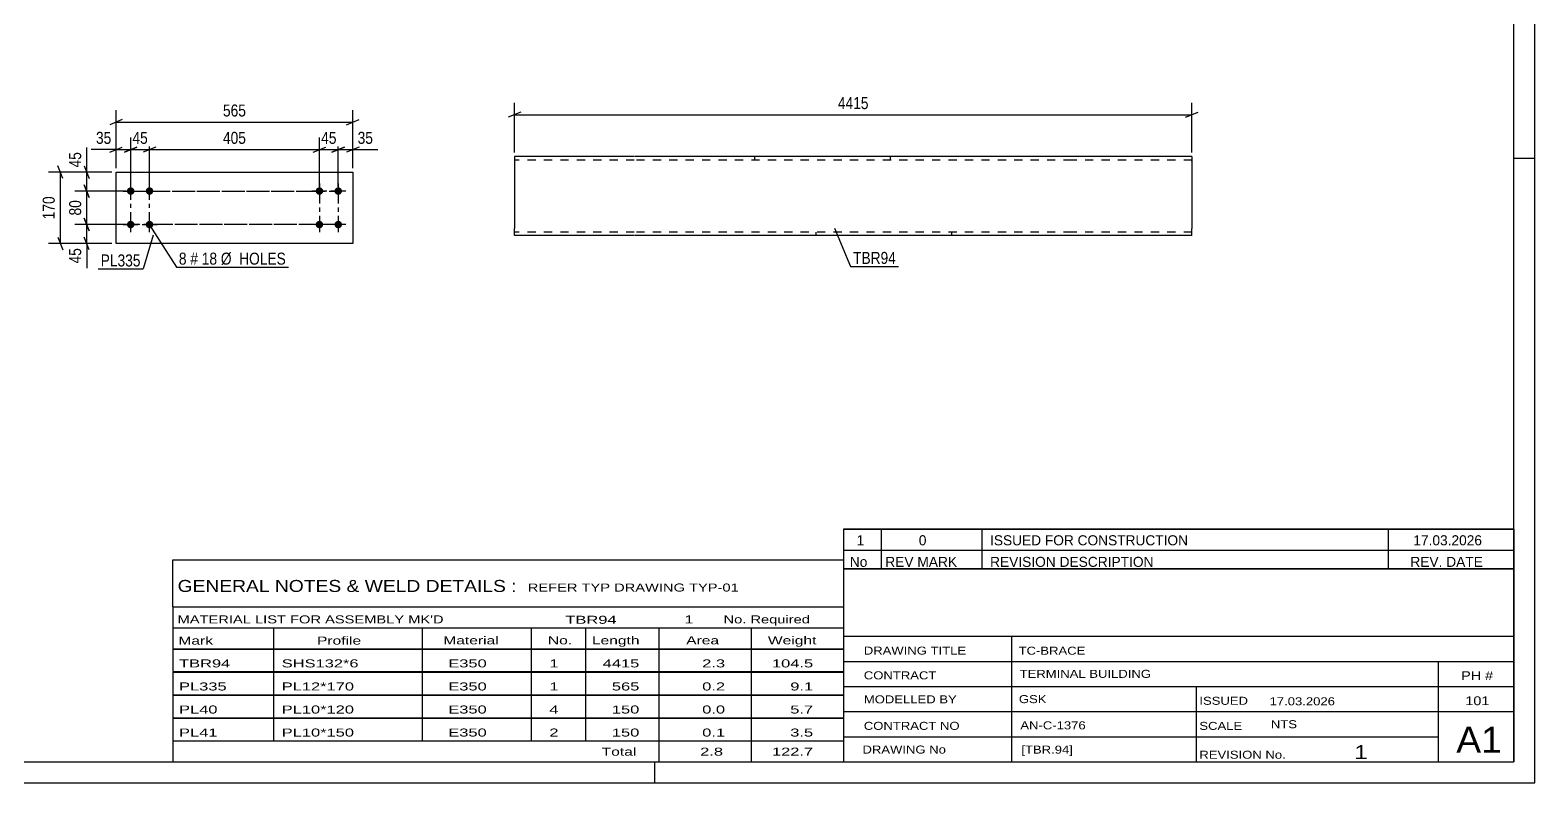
# Model space of a CAD drawing. Header units: millimetres. Extents: x 0 to 594, y 0 to 420.
# Drawn here: x 235 to 594, y 0 to 179.6 of the extents above; entities that cross this region are included whole.
import ezdxf

# ---------------------------------------------------------------- set-up
doc = ezdxf.new("R2010")
doc.units = ezdxf.units.MM
doc.linetypes.add('DXK_LINE_DOT2', pattern=[3.9198, 1.9599, -1.9599])
doc.linetypes.add('DXK_LINE_DOT3', pattern=[5.9187, 2.979, -0.9799, 0.9799, -0.9799])
doc.styles.add('Arial Narrow', font='ARIALN.TTF', dxfattribs={"height": 0.2})

# ---------------------------------------------------------------- blocks, each defined once
blk = doc.blocks.new('Unknown-582685765-1127')
at = {"color": 5, "linetype": 'Continuous'}
for p, q in [((594, 0), (594, 420)), ((589, 5), (589, 415)), ((594, 149), (589, 149)), ((5, 5), (589, 5)), ((384, 0), (384, 5)), ((0, 0), (594, 0))]:
    blk.add_line(p, q, dxfattribs=at)
blk = doc.blocks.new('Part-582685765-4726 - 4725')
at = {"color": 2, "linetype": 'Continuous'}
for p, q in [((255.46, 145.72), (311.99, 145.72)), ((255.46, 128.72), (255.46, 145.72)), ((311.99, 145.72), (311.99, 128.72)), ((311.99, 128.72), (255.46, 128.72))]:
    blk.add_line(p, q, dxfattribs=at)
blk = doc.blocks.new('Bolt-582685765-4727 - 4725')
at = {"linetype": 'Continuous'}
for points in [[(303.99, 140.32, -1), (303.99, 142.12, -1)], [(308.49, 140.32, -1), (308.49, 142.12, -1)], [(303.99, 132.32, -1), (303.99, 134.12, -1)], [(308.49, 132.32, -1), (308.49, 134.12, -1)]]:
    blk.add_hatch(color=1, dxfattribs=at).paths.add_polyline_path(points)
at = {"color": 1, "linetype": 'Continuous'}
for p, q in [((305.79, 141.22), (302.19, 141.22)), ((303.99, 143.02), (303.99, 139.42)), ((310.29, 141.22), (306.69, 141.22)), ((308.49, 143.02), (308.49, 139.42)), ((305.79, 133.22), (302.19, 133.22)), ((303.99, 135.02), (303.99, 131.42)), ((310.29, 133.22), (306.69, 133.22)), ((308.49, 135.02), (308.49, 131.42))]:
    blk.add_line(p, q, dxfattribs=at)
blk = doc.blocks.new('Bolt-582685765-4728 - 4725')
at = {"linetype": 'Continuous'}
for points in [[(258.96, 142.12, -1), (258.96, 140.32, -1)], [(263.46, 142.12, -1), (263.46, 140.32, -1)], [(258.96, 134.12, -1), (258.96, 132.32, -1)], [(263.46, 134.12, -1), (263.46, 132.32, -1)]]:
    blk.add_hatch(color=1, dxfattribs=at).paths.add_polyline_path(points)
at = {"color": 1, "linetype": 'Continuous'}
for p, q in [((257.16, 141.22), (260.76, 141.22)), ((258.96, 139.42), (258.96, 143.02)), ((261.66, 141.22), (265.26, 141.22)), ((263.46, 139.42), (263.46, 143.02)), ((257.16, 133.22), (260.76, 133.22)), ((258.96, 131.42), (258.96, 135.02)), ((261.66, 133.22), (265.26, 133.22)), ((263.46, 131.42), (263.46, 135.02))]:
    blk.add_line(p, q, dxfattribs=at)
blk = doc.blocks.new('Part-582685765-2589 - 2582')
at = {"color": 2, "linetype": 'Continuous'}
for p, q in [((379.12, 149.43), (350.55, 149.43)), ((350.55, 149.43), (350.55, 132.29)), ((483.49, 149.43), (379.22, 149.43)), ((512.16, 149.43), (483.59, 149.43)), ((512.16, 149.43), (512.16, 132.29)), ((350.55, 131.08), (350.55, 132.29)), ((350.55, 130.71), (350.55, 131.08)), ((350.55, 130.58), (350.55, 130.71)), ((379.12, 130.58), (350.55, 130.58)), ((483.49, 130.58), (379.22, 130.58)), ((512.16, 130.58), (483.59, 130.58)), ((512.16, 130.58), (512.16, 132.29))]:
    blk.add_line(p, q, dxfattribs=at)
at = {"color": 7, "linetype": 'DXK_LINE_DOT2'}
for p, q in [((379.12, 148.58), (350.55, 148.58)), ((483.49, 148.58), (379.22, 148.58)), ((407.79, 149.43), (407.79, 148.58)), ((440.17, 149.43), (440.17, 148.58)), ((512.16, 148.58), (483.59, 148.58)), ((512.16, 148.58), (512.16, 148.51)), ((512.16, 148.51), (512.16, 148.58)), ((512.16, 148.37), (512.16, 148.51)), ((512.16, 148.51), (512.16, 148.37)), ((350.55, 131.63), (350.55, 132.29)), ((350.55, 131.08), (350.55, 131.96)), ((350.55, 131.43), (350.55, 131.5)), ((350.55, 131.43), (350.55, 131.5)), ((379.12, 131.43), (350.55, 131.43)), ((350.55, 130.58), (350.55, 130.58)), ((483.49, 131.43), (379.22, 131.43)), ((422.54, 130.58), (422.54, 131.43)), ((454.92, 130.58), (454.92, 131.43)), ((512.16, 131.43), (483.59, 131.43)), ((512.16, 131.5), (512.16, 131.96)), ((512.16, 131.43), (512.16, 131.5))]:
    blk.add_line(p, q, dxfattribs=at)
blk = doc.blocks.new('Rectangle-582685765-4868 - 4725')
at = {"color": 1, "linetype": 'DXK_LINE_DOT3'}
blk.add_lwpolyline([(258.96, 141.22), (308.49, 141.22), (308.49, 133.22), (258.96, 133.22), (258.96, 141.22)], close=True, dxfattribs=at)
blk = doc.blocks.new('Rectangle-582685765-4878 - 4725')
at = {"color": 1, "linetype": 'DXK_LINE_DOT3'}
blk.add_lwpolyline([(263.46, 141.22), (303.99, 141.22), (303.99, 133.22), (263.46, 133.22), (263.46, 141.22)], close=True, dxfattribs=at)
blk = doc.blocks.new('StraightDimension-582685765-4918 - 4725')
at = {"color": 7, "linetype": 'Continuous'}
for p, q in [((242.78, 144.22), (241.58, 147.22)), ((254.46, 145.72), (239.33, 145.72)), ((242.18, 128.72), (242.18, 145.72)), ((241.58, 130.22), (242.78, 127.22)), ((254.46, 128.72), (239.33, 128.72))]:
    blk.add_line(p, q, dxfattribs=at)
at = {"color": 0}
blk.add_wipeout([(241.43, 140.56), (237.23, 140.56), (237.23, 133.88), (241.43, 133.88)], dxfattribs=at)
at = {"color": 3, "style": 'Arial Narrow'}
blk.add_text('170', height=2.863, rotation=90.0002, dxfattribs=at).set_placement((240.83, 134.48))
blk = doc.blocks.new('StraightDimension-582685765-4889 - 4725')
at = {"color": 7, "linetype": 'Continuous'}
for p, q in [((247.89, 147.22), (249.09, 144.22)), ((254.46, 145.72), (245.64, 145.72)), ((248.49, 141.22), (248.49, 145.72)), ((257.96, 141.22), (245.64, 141.22)), ((249.09, 139.72), (247.89, 142.72))]:
    blk.add_line(p, q, dxfattribs=at)
at = {"color": 0}
blk.add_wipeout([(247.74, 151.1), (243.54, 151.1), (243.54, 146.25), (247.74, 146.25)], dxfattribs=at)
at = {"color": 7, "linetype": 'Continuous'}
blk.add_line((248.49, 145.72), (248.49, 151.63), dxfattribs=at)
blk.add_line((248.49, 145.72), (248.49, 151.63), dxfattribs=at)
at = {"color": 3, "style": 'Arial Narrow'}
blk.add_text('45', height=2.863, rotation=90.0002, dxfattribs=at).set_placement((247.14, 146.85))
blk = doc.blocks.new('StraightDimension-582685765-4890 - 4725')
at = {"color": 7, "linetype": 'Continuous'}
for p, q in [((257.96, 141.22), (245.64, 141.22)), ((247.89, 142.72), (249.09, 139.72)), ((248.49, 133.22), (248.49, 141.22)), ((257.96, 133.22), (245.64, 133.22)), ((249.09, 131.72), (247.89, 134.72))]:
    blk.add_line(p, q, dxfattribs=at)
at = {"color": 0}
blk.add_wipeout([(247.74, 139.65), (243.54, 139.65), (243.54, 134.79), (247.74, 134.79)], dxfattribs=at)
at = {"color": 3, "style": 'Arial Narrow'}
blk.add_text('80', height=2.863, rotation=90.0002, dxfattribs=at).set_placement((247.14, 135.39))
blk = doc.blocks.new('StraightDimension-582685765-4891 - 4725')
at = {"color": 7, "linetype": 'Continuous'}
for p, q in [((257.96, 133.22), (245.64, 133.22)), ((247.89, 134.72), (249.09, 131.72)), ((248.49, 128.72), (248.49, 133.22)), ((249.09, 127.22), (247.89, 130.22)), ((254.46, 128.72), (245.64, 128.72))]:
    blk.add_line(p, q, dxfattribs=at)
at = {"color": 0}
blk.add_wipeout([(247.74, 128.2), (243.54, 128.2), (243.54, 123.34), (247.74, 123.34)], dxfattribs=at)
at = {"color": 7, "linetype": 'Continuous'}
blk.add_line((248.49, 128.72), (248.49, 122.82), dxfattribs=at)
blk.add_line((248.49, 128.72), (248.49, 122.82), dxfattribs=at)
at = {"color": 3, "style": 'Arial Narrow'}
blk.add_text('45', height=2.863, rotation=90.0002, dxfattribs=at).set_placement((247.14, 123.94))
blk = doc.blocks.new('StraightDimension-582685765-4927 - 4725')
at = {"color": 7, "linetype": 'Continuous'}
for p, q in [((306.99, 150.53), (309.99, 151.73)), ((308.49, 142.22), (308.49, 153.98)), ((308.49, 151.13), (311.99, 151.13)), ((313.49, 151.73), (310.49, 150.53)), ((311.99, 146.72), (311.99, 153.98))]:
    blk.add_line(p, q, dxfattribs=at)
at = {"color": 0}
blk.add_wipeout([(317.37, 151.88), (317.37, 156.08), (312.51, 156.08), (312.51, 151.88)], dxfattribs=at)
at = {"color": 7, "linetype": 'Continuous'}
blk.add_line((311.99, 151.13), (317.89, 151.13), dxfattribs=at)
blk.add_line((311.99, 151.13), (317.89, 151.13), dxfattribs=at)
at = {"color": 3, "style": 'Arial Narrow'}
blk.add_text('35', height=2.863, dxfattribs=at).set_placement((313.11, 152.48))
blk = doc.blocks.new('StraightDimension-582685765-4928 - 4725')
at = {"color": 7, "linetype": 'Continuous'}
for p, q in [((302.49, 150.53), (305.49, 151.73)), ((303.99, 142.22), (303.99, 153.98)), ((303.99, 151.13), (308.49, 151.13)), ((309.99, 151.73), (306.99, 150.53)), ((308.49, 142.22), (308.49, 153.98))]:
    blk.add_line(p, q, dxfattribs=at)
at = {"color": 0}
blk.add_wipeout([(308.66, 151.88), (308.66, 156.08), (303.81, 156.08), (303.81, 151.88)], dxfattribs=at)
at = {"color": 3, "style": 'Arial Narrow'}
blk.add_text('45', height=2.863, dxfattribs=at).set_placement((304.41, 152.48))
blk = doc.blocks.new('StraightDimension-582685765-4929 - 4725')
at = {"color": 7, "linetype": 'Continuous'}
for p, q in [((264.96, 151.73), (261.96, 150.53)), ((263.46, 142.22), (263.46, 153.98)), ((263.46, 151.13), (303.99, 151.13)), ((302.49, 150.53), (305.49, 151.73)), ((303.99, 142.22), (303.99, 153.98))]:
    blk.add_line(p, q, dxfattribs=at)
at = {"color": 0}
blk.add_wipeout([(287.07, 151.88), (287.07, 156.08), (280.38, 156.08), (280.38, 151.88)], dxfattribs=at)
at = {"color": 3, "style": 'Arial Narrow'}
blk.add_text('405', height=2.863, dxfattribs=at).set_placement((280.98, 152.48))
blk = doc.blocks.new('StraightDimension-582685765-4930 - 4725')
at = {"color": 7, "linetype": 'Continuous'}
for p, q in [((257.46, 150.53), (260.46, 151.73)), ((258.96, 142.22), (258.96, 153.98)), ((258.96, 151.13), (263.46, 151.13)), ((264.96, 151.73), (261.96, 150.53)), ((263.46, 142.22), (263.46, 153.98))]:
    blk.add_line(p, q, dxfattribs=at)
at = {"color": 0}
blk.add_wipeout([(263.64, 151.88), (263.64, 156.08), (258.78, 156.08), (258.78, 151.88)], dxfattribs=at)
at = {"color": 3, "style": 'Arial Narrow'}
blk.add_text('45', height=2.863, dxfattribs=at).set_placement((259.38, 152.48))
blk = doc.blocks.new('StraightDimension-582685765-4931 - 4725')
at = {"color": 7, "linetype": 'Continuous'}
for p, q in [((253.96, 150.53), (256.96, 151.73)), ((255.46, 146.72), (255.46, 153.98)), ((255.46, 151.13), (258.96, 151.13)), ((260.46, 151.73), (257.46, 150.53)), ((258.96, 142.22), (258.96, 153.98))]:
    blk.add_line(p, q, dxfattribs=at)
at = {"color": 0}
blk.add_wipeout([(254.94, 151.88), (254.94, 156.08), (250.08, 156.08), (250.08, 151.88)], dxfattribs=at)
at = {"color": 7, "linetype": 'Continuous'}
blk.add_line((255.46, 151.13), (249.56, 151.13), dxfattribs=at)
blk.add_line((255.46, 151.13), (249.56, 151.13), dxfattribs=at)
at = {"color": 3, "style": 'Arial Narrow'}
blk.add_text('35', height=2.863, dxfattribs=at).set_placement((250.68, 152.48))
blk = doc.blocks.new('StraightDimension-582685765-4978 - 4725')
at = {"color": 7, "linetype": 'Continuous'}
for p, q in [((256.96, 158.26), (253.96, 157.06)), ((255.46, 146.72), (255.46, 160.51)), ((310.49, 157.06), (313.49, 158.26)), ((311.99, 146.72), (311.99, 160.51)), ((255.46, 157.66), (311.99, 157.66))]:
    blk.add_line(p, q, dxfattribs=at)
at = {"color": 0}
blk.add_wipeout([(287.07, 158.41), (287.07, 162.61), (280.38, 162.61), (280.38, 158.41)], dxfattribs=at)
at = {"color": 3, "style": 'Arial Narrow'}
blk.add_text('565', height=2.863, dxfattribs=at).set_placement((280.98, 159.01))
blk = doc.blocks.new('StraightDimension-582685765-2594 - 2582')
at = {"color": 7, "linetype": 'Continuous'}
for p, q in [((350.55, 150.43), (350.55, 162.28)), ((512.16, 150.43), (512.16, 162.28)), ((352.05, 160.03), (349.05, 158.83)), ((350.55, 159.43), (512.16, 159.43)), ((510.66, 158.83), (513.66, 160.03))]:
    blk.add_line(p, q, dxfattribs=at)
at = {"color": 0}
blk.add_wipeout([(435.61, 160.18), (435.61, 164.38), (427.1, 164.38), (427.1, 160.18)], dxfattribs=at)
at = {"color": 3, "style": 'Arial Narrow'}
blk.add_text('4415', height=2.863, dxfattribs=at).set_placement((427.7, 160.78))
blk = doc.blocks.new('Unknown-582685765-5159')
at = {"color": 7, "linetype": 'Continuous'}
for p, q in [((429, 51.05), (429, 5)), ((429, 51.05), (589, 51.05)), ((589, 51), (589, 5)), ((429, 35), (589, 35)), ((469.14, 35), (469.14, 5)), ((429, 29), (589, 29)), ((571, 5.05), (571, 29.05)), ((429, 23), (589, 23)), ((513.14, 23), (513.14, 5)), ((429, 17), (589, 17)), ((429, 11), (571, 11)), ((429, 5), (589, 5))]:
    blk.add_line(p, q, dxfattribs=at)
at = {"color": 7, "style": 'Arial Narrow'}
for s, height, width, p in [('DRAWING TITLE', 1.9089, 1.425378, (433.88, 30.61)), ('TC-BRACE', 1.909, 1.425378, (470.81, 30.59)), ('CONTRACT', 1.909, 1.425378, (433.88, 24.71)), ('TERMINAL BUILDING', 1.9089, 1.425378, (471.06, 25.07)), ('MODELLED BY', 1.9089, 1.425378, (433.88, 18.98)), ('GSK', 1.909, 1.425378, (470.88, 19.04)), ('ISSUED', 1.909, 1.425378, (513.94, 18.64)), ('17.03.2026', 1.909, 1.425378, (530.69, 18.52)), ('CONTRACT NO', 1.9089, 1.425378, (433.88, 12.66)), ('AN-C-1376', 1.909, 1.425378, (471.23, 12.78)), ('SCALE', 1.909, 1.425378, (513.94, 12.65)), ('A1', 6.204, 1.25, (575.24, 7.2)), ('DRAWING No', 1.909, 1.425378, (433.56, 7)), ('[TBR.94]', 1.909, 1.425378, (471.46, 6.99)), ('REVISION No.', 1.9089, 1.425378, (513.94, 5.77)), ('1', 3.34, 1.5, (550.91, 5.68))]:
    blk.add_text(s, height=height, dxfattribs=dict(at, width=width)).set_placement(p)
at = {"color": 7, "linetype": 'Continuous', "style": 'Arial Narrow'}
for s, height, width, p in [('PH #', 2.1, 1.42538, (576.4, 24.55)), ('101', 2.1, 1.42538, (577.41, 18.55)), ('NTS', 1.909, 1.425378, (531, 13.05))]:
    blk.add_text(s, height=height, dxfattribs=dict(at, width=width)).set_placement(p)
blk = doc.blocks.new('Unknown-582685765-5160')
at = {"color": 7, "linetype": 'Continuous'}
for p, q in [((429, 60.55), (589, 60.55)), ((589, 60.55), (429, 60.55)), ((429, 60.55), (429, 55.55)), ((438, 60.55), (438, 55.55)), ((462, 60.55), (462, 55.55)), ((559, 60.55), (559, 55.55)), ((589, 60.55), (589, 55.55)), ((429, 55.55), (589, 55.55)), ((429, 55.55), (429, 51.05)), ((429, 55.55), (589, 55.55)), ((438, 55.55), (438, 51.05)), ((462, 55.55), (462, 51.05)), ((559, 55.55), (559, 51.05)), ((589, 55.55), (589, 51.05)), ((589, 51.05), (429, 51.05))]:
    blk.add_line(p, q, dxfattribs=at)
at = {"color": 7, "linetype": 'Continuous', "style": 'Arial Narrow'}
for s, height, width, p in [('1', 2.39, 1.196471, (432.16, 56.7)), ('0', 2.39, 1.196471, (447, 56.7)), ('ISSUED FOR CONSTRUCTION', 2.3861, 1.196471, (464, 56.7)), ('17.03.2026', 2.386, 1.196471, (565, 56.7)), ('No', 2.386, 1.2, (430.54, 51.55)), ('REV MARK', 2.386, 1.2, (439, 51.55)), ('REVISION DESCRIPTION', 2.3861, 1.2, (464, 51.55)), ('REV. DATE', 2.386, 1.2, (564.28, 51.55))]:
    blk.add_text(s, height=height, dxfattribs=dict(at, width=width)).set_placement(p)
blk = doc.blocks.new('Unknown-582685765-5161')
at = {"color": 7, "linetype": 'Continuous'}
for p, q in [((269, 53.25), (429, 53.25)), ((269, 42), (269, 53.25)), ((429, 53.25), (429, 42)), ((269, 42), (429, 42)), ((269, 42), (269, 37)), ((429, 42), (429, 37)), ((269, 37), (429, 37)), ((269, 37), (269, 32)), ((293, 37), (293, 32)), ((328.5, 37), (328.5, 32)), ((354.5, 37), (354.5, 32)), ((367.5, 37), (367.5, 32)), ((385, 37), (385, 32)), ((407, 37), (407, 32)), ((429, 37), (429, 32)), ((269, 32), (429, 32)), ((269, 31.95), (269, 26.55)), ((269, 31.95), (429, 31.95)), ((293, 32), (293, 26.5)), ((328.5, 32), (328.5, 26.5)), ((354.5, 32), (354.5, 26.5)), ((367.5, 32), (367.5, 26.5)), ((385, 32), (385, 26.5)), ((407, 32), (407, 26.5)), ((429, 31.95), (429, 26.55)), ((269, 26.55), (429, 26.55)), ((269, 26.45), (269, 21.05)), ((269, 26.45), (429, 26.45)), ((293, 26.5), (293, 21)), ((328.5, 26.5), (328.5, 21)), ((354.5, 26.5), (354.5, 21)), ((367.5, 26.5), (367.5, 21)), ((385, 26.5), (385, 21)), ((407, 26.5), (407, 21)), ((429, 26.45), (429, 21.05)), ((269, 21.05), (429, 21.05)), ((269, 20.95), (269, 15.55)), ((269, 20.95), (429, 20.95)), ((293, 21), (293, 15.5)), ((328.5, 21), (328.5, 15.5)), ((354.5, 21), (354.5, 15.5)), ((367.5, 21), (367.5, 15.5)), ((385, 21), (385, 15.5)), ((407, 21), (407, 15.5)), ((429, 20.95), (429, 15.55)), ((269, 15.55), (429, 15.55)), ((269, 15.45), (269, 10.05)), ((269, 15.45), (429, 15.45)), ((293, 15.5), (293, 10)), ((328.5, 15.5), (328.5, 10)), ((354.5, 15.5), (354.5, 10)), ((367.5, 15.5), (367.5, 10)), ((385, 15.5), (385, 10)), ((407, 15.5), (407, 10)), ((429, 15.45), (429, 10.05)), ((269, 10.05), (429, 10.05)), ((269, 10), (429, 10)), ((269, 10), (269, 5)), ((385, 10), (385, 5)), ((407, 10), (407, 5)), ((429, 10), (429, 5)), ((269, 5), (429, 5))]:
    blk.add_line(p, q, dxfattribs=at)
at = {"color": 7, "style": 'Arial Narrow'}
for s, height, width, p in [('GENERAL NOTES & WELD DETAILS :', 2.8633, 1.4, (270.15, 45.56)), ('REFER TYP DRAWING TYP-01', 1.9089, 1.6, (353.7, 45.66)), ("MATERIAL LIST FOR ASSEMBLY MK'D", 1.9089, 1.6, (270.15, 38.06)), ('TBR94', 1.909, 1.794707, (362.68, 37.97)), ('1', 1.91, 1.794707, (391.08, 38.06)), ('No. Required', 1.9089, 1.6, (400.41, 38.06)), ('Mark', 1.909, 1.7, (270.34, 33)), ('Profile', 1.909, 1.7, (303.41, 33)), ('Material', 1.909, 1.7, (333.54, 33.06)), ('No.', 1.909, 1.7, (358.5, 33.06)), ('Length', 1.909, 1.7, (369, 33.06)), ('Area', 1.909, 1.7, (391.5, 33.06)), ('Weight', 1.909, 1.7, (411, 33.06))]:
    blk.add_text(s, height=height, dxfattribs=dict(at, width=width)).set_placement(p)
at = {"color": 7, "linetype": 'Continuous', "style": 'Arial Narrow'}
for s, height, width, p in [('TBR94', 1.909, 1.794707, (270.5, 27.56)), ('SHS132*6', 1.909, 1.794707, (295, 27.56)), ('E350', 1.909, 1.794707, (334.74, 27.56)), ('1', 1.91, 1.794707, (358.86, 27.56)), ('4415', 1.909, 1.794707, (371.58, 27.56)), ('2.3', 1.909, 1.794707, (395.32, 27.56)), ('104.5', 1.909, 1.794707, (411.96, 27.56)), ('PL335', 1.909, 1.794707, (270.5, 22.06)), ('PL12*170', 1.909, 1.794707, (295, 22.06)), ('E350', 1.909, 1.794707, (334.74, 22.06)), ('1', 1.91, 1.794707, (358.86, 22.06)), ('565', 1.909, 1.794707, (373.77, 22.06)), ('0.2', 1.909, 1.794707, (395.32, 22.06)), ('9.1', 1.909, 1.794707, (416.33, 22.06)), ('PL40', 1.909, 1.794707, (270.5, 16.56)), ('PL10*120', 1.909, 1.794707, (295, 16.56)), ('E350', 1.909, 1.794707, (334.74, 16.56)), ('4', 1.91, 1.794707, (358.86, 16.56)), ('150', 1.909, 1.794707, (373.77, 16.56)), ('0.0', 1.909, 1.794707, (395.32, 16.56)), ('5.7', 1.909, 1.794707, (416.33, 16.56)), ('PL41', 1.909, 1.794707, (270.5, 11.06)), ('PL10*150', 1.909, 1.794707, (295, 11.06)), ('E350', 1.909, 1.794707, (334.74, 11.06)), ('2', 1.91, 1.794707, (358.86, 11.06)), ('150', 1.909, 1.794707, (373.77, 11.06)), ('0.1', 1.909, 1.794707, (395.32, 11.06)), ('3.5', 1.909, 1.794707, (416.33, 11.06)), ('Total', 1.909, 1.7, (371.33, 6.5)), ('2.8', 1.909, 1.794707, (394.83, 6.5)), ('122.7', 1.909, 1.794707, (411.96, 6.5))]:
    blk.add_text(s, height=height, dxfattribs=dict(at, width=width)).set_placement(p)
blk = doc.blocks.new('Mark-582685765-4776 - 4725')
at = {"color": 0}
blk.add_wipeout([(261.32, 123.23), (261.32, 126.23), (251.81, 126.23), (251.81, 123.23)], dxfattribs=at)
blk.add_wipeout([(261.32, 123.23), (261.32, 126.23), (251.81, 126.23), (251.81, 123.23)], dxfattribs=at)
at = {"color": 30, "linetype": 'Continuous'}
for p in [(264.36, 130.69), (251.21, 122.63)]:
    blk.add_line(p, (261.92, 122.63), dxfattribs=at)
at = {"color": 3, "style": 'Arial Narrow'}
blk.add_text('PL335', height=2.863, dxfattribs=at).set_placement((251.81, 123.23))
blk = doc.blocks.new('MarkSet-582685765-4851 - 4725')
at = {"color": 0}
blk.add_wipeout([(272.29, 123.66), (272.29, 126.66), (270.46, 126.66), (270.46, 123.66)], dxfattribs=at)
blk.add_wipeout([(272.29, 123.66), (272.29, 126.66), (270.46, 126.66), (270.46, 123.66)], dxfattribs=at)
at = {"color": 7, "linetype": 'Continuous'}
blk.add_line((263.37, 133.22), (269.86, 123.06), dxfattribs=at)
at = {"color": 0}
blk.add_wipeout([(275.02, 123.66), (275.02, 126.66), (273.19, 126.66), (273.19, 123.66)], dxfattribs=at)
blk.add_wipeout([(275.02, 123.66), (275.02, 126.66), (273.19, 126.66), (273.19, 123.66)], dxfattribs=at)
at = {"color": 3, "style": 'Arial Narrow'}
blk.add_text('8', height=2.86, dxfattribs=at).set_placement((270.46, 123.66))
at = {"color": 0}
blk.add_wipeout([(279.57, 123.66), (279.57, 126.66), (275.92, 126.66), (275.92, 123.66)], dxfattribs=at)
blk.add_wipeout([(279.57, 123.66), (279.57, 126.66), (275.92, 126.66), (275.92, 123.66)], dxfattribs=at)
at = {"color": 3, "style": 'Arial Narrow'}
blk.add_text('#', height=2.86, dxfattribs=at).set_placement((273.19, 123.66))
at = {"color": 0}
blk.add_wipeout([(296, 123.66), (296, 126.66), (280.47, 126.66), (280.47, 123.66)], dxfattribs=at)
blk.add_wipeout([(296, 123.66), (296, 126.66), (280.47, 126.66), (280.47, 123.66)], dxfattribs=at)
at = {"color": 7, "linetype": 'Continuous'}
blk.add_line((269.86, 123.06), (296.6, 123.06), dxfattribs=at)
at = {"color": 3, "style": 'Arial Narrow'}
for s, p in [('18', (275.92, 123.66)), ('Ø  HOLES', (280.47, 123.66))]:
    blk.add_text(s, height=2.863, dxfattribs=at).set_placement(p)
blk = doc.blocks.new('Mark-582685765-2585 - 2582')
at = {"color": 0}
blk.add_wipeout([(441.55, 123.83), (441.55, 126.83), (431.32, 126.83), (431.32, 123.83)], dxfattribs=at)
blk.add_wipeout([(441.55, 123.83), (441.55, 126.83), (431.32, 126.83), (431.32, 123.83)], dxfattribs=at)
at = {"color": 30, "linetype": 'Continuous'}
for p, q in [((426.89, 132.39), (430.72, 123.23)), ((430.72, 123.23), (442.15, 123.23))]:
    blk.add_line(p, q, dxfattribs=at)
at = {"color": 3, "style": 'Arial Narrow'}
blk.add_text('TBR94', height=2.863, dxfattribs=at).set_placement((431.32, 123.83))

msp = doc.modelspace()

# ---------------------------------------------------------------- block references
for name in ['Unknown-582685765-1127', 'Part-582685765-2589 - 2582', 'Part-582685765-4726 - 4725', 'Bolt-582685765-4728 - 4725', 'Rectangle-582685765-4868 - 4725', 'Rectangle-582685765-4878 - 4725', 'Bolt-582685765-4727 - 4725', 'Unknown-582685765-5160', 'Unknown-582685765-5161', 'Unknown-582685765-5159']:
    msp.add_blockref(name, (0, 0))

# ---------------------------------------------------------------- next in the draw order: block references
for name in ['StraightDimension-582685765-2594 - 2582', 'StraightDimension-582685765-4927 - 4725', 'StraightDimension-582685765-4918 - 4725', 'Mark-582685765-2585 - 2582']:
    msp.add_blockref(name, (0, 0))

# ---------------------------------------------------------------- next in the draw order: block references
for name in ['StraightDimension-582685765-4928 - 4725', 'StraightDimension-582685765-4889 - 4725']:
    msp.add_blockref(name, (0, 0))

# ---------------------------------------------------------------- next in the draw order: block references
for name in ['StraightDimension-582685765-4929 - 4725', 'StraightDimension-582685765-4890 - 4725']:
    msp.add_blockref(name, (0, 0))

# ---------------------------------------------------------------- next in the draw order: block references
for name in ['StraightDimension-582685765-4930 - 4725', 'StraightDimension-582685765-4891 - 4725']:
    msp.add_blockref(name, (0, 0))

# ---------------------------------------------------------------- next in the draw order: block references
for name in ['StraightDimension-582685765-4931 - 4725', 'Mark-582685765-4776 - 4725']:
    msp.add_blockref(name, (0, 0))

# ---------------------------------------------------------------- next in the draw order: block references
for name in ['StraightDimension-582685765-4978 - 4725', 'MarkSet-582685765-4851 - 4725']:
    msp.add_blockref(name, (0, 0))

doc.saveas('drawing.dxf')
